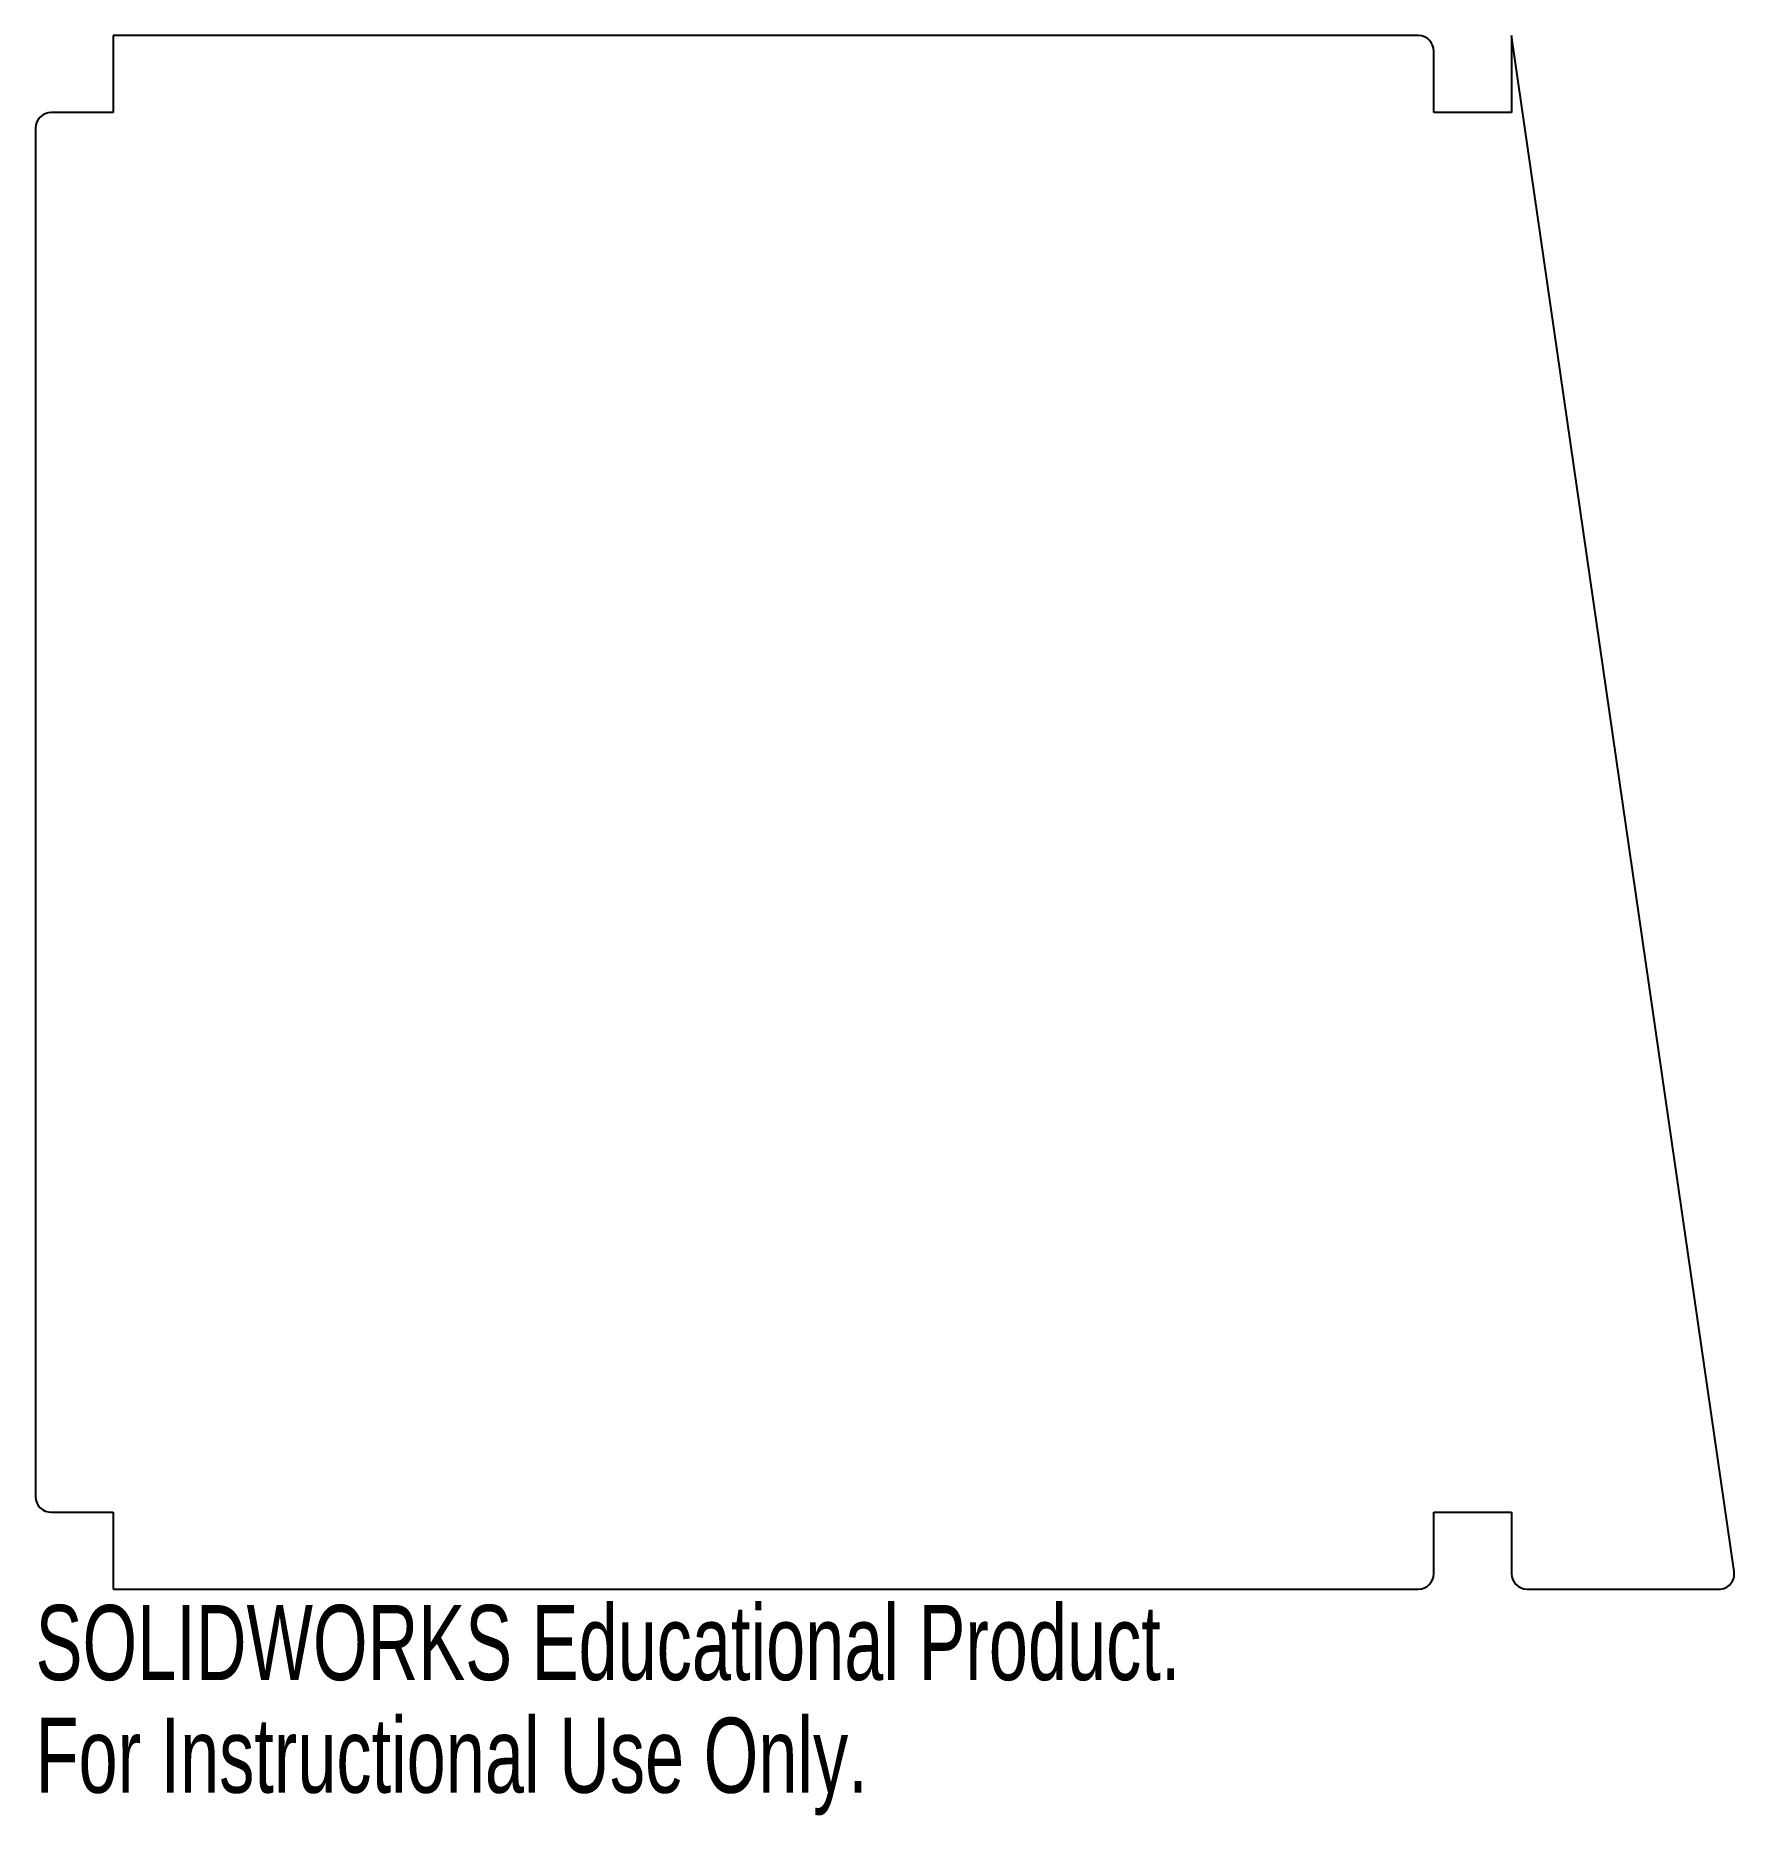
# Model space of a CAD drawing. Header units: millimetres. Extents: x -5 to 104, y -15 to 100.
import ezdxf

# ---------------------------------------------------------------- set-up
doc = ezdxf.new("R2010")
doc.units = ezdxf.units.MM
doc.styles.add('SLDTEXTSTYLE0', font='TXT', dxfattribs={"width": 0.7})

msp = doc.modelspace()

# ---------------------------------------------------------------- linework, layer by layer
at = {"color": 7, "linetype": 'Continuous', "lineweight": 25}
for p, q in [((0, 100), (0, 95.05)), ((84, 100), (0, 100)), ((90, 100), (90, 95.05)), ((104.33, 1.14), (90, 100)), ((85, 95.05), (85, 99)), ((-5, 94.05), (-5, 5.95)), ((0, 95.05), (-4, 95.05)), ((90, 95.05), (85, 95.05)), ((-4, 4.95), (0, 4.95)), ((0, 4.95), (0, 0)), ((85, 4.95), (90, 4.95)), ((85, 1), (85, 4.95)), ((90, 4.95), (90, 1)), ((0, 0), (84, 0)), ((91, 0), (103.34, 0))]:
    msp.add_line(p, q, dxfattribs=at)
for centre, start, end in [((84, 99), 360, 90), ((-4, 94.05), 90, 180), ((-4, 5.95), 180, 270), ((84, 1), 270, 0), ((91, 1), 180, 270), ((103.34, 1), 270, 8.2504)]:
    msp.add_arc(centre, 1, start, end, dxfattribs=at)

# ---------------------------------------------------------------- texts
at = {"color": 7, "linetype": 'Continuous', "char_height": 4.8336, "attachment_point": 1, "style": 'SLDTEXTSTYLE0'}
for s, insert in [('SOLIDWORKS Educational Product.', (-5, -1.02)), ('For Instructional Use Only.', (-5, -8.27))]:
    msp.add_mtext(s, dxfattribs=dict(at, insert=insert))

doc.saveas('drawing.dxf')
